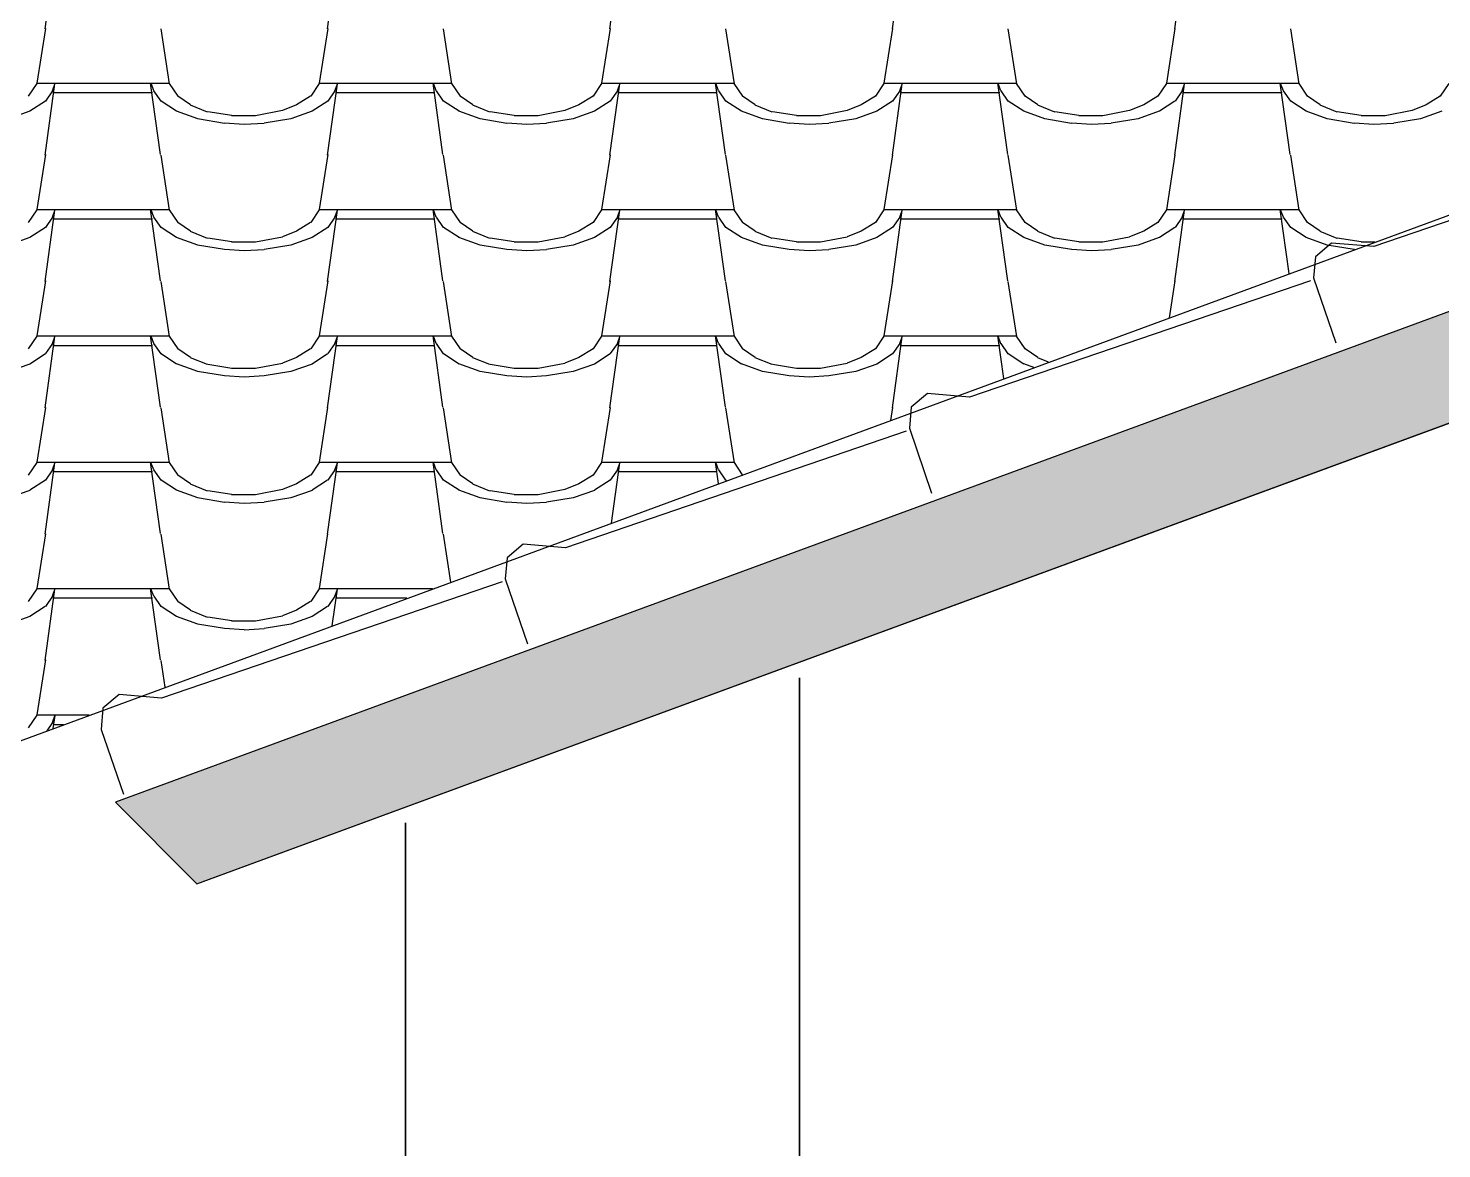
# Model space of a CAD drawing. Header units: millimetres. Extents: x 16028 to 40290, y -14212 to -8511.
# Drawn here: x 20590 to 21925, y -12368 to -11310 of the extents above; entities that cross this region are included whole.
import ezdxf

# ---------------------------------------------------------------- set-up
doc = ezdxf.new("R2010")
doc.units = ezdxf.units.MM
doc.layers.add('A-ALV-___-___-EXI', color=250, linetype='Continuous', lineweight=35)
doc.layers.add('A-COB-___-___-EXI', color=250, linetype='Continuous', lineweight=25)

msp = doc.modelspace()

# ---------------------------------------------------------------- hatches: boundary and pattern name
at = {"layer": 'A-COB-___-___-EXI', "true_color": 0xc19a82}
h = msp.add_hatch(color=33, dxfattribs=at)
h.paths.add_polyline_path([(20749.5, -12117.8), (24334.7, -10799.1), (24334.7, -10878.3), (24489.9, -10878.3), (24489.9, -10742), (26266.4, -10088.5), (26295.1, -10172.7), (26445.5, -10121.4), (26415.6, -10033.6), (28138.7, -9399.7), (28138.7, -9475.3), (28292.5, -9475.3), (28292.5, -9328.5), (29869.2, -8748.5), (29914.2, -8793.5), (29960.9, -8746.8), (32147.8, -9554.1), (32147.8, -9714.8), (32287.8, -9714.8), (32287.8, -9605.7), (34067.8, -10262.8), (34067.8, -10418.3), (34274.2, -10418.3), (34274.2, -10339), (35959.1, -10960.9), (35959.1, -11155.4), (36095.9, -11155.4), (36095.9, -11011.4), (38811.8, -12013.9), (38811.8, -11919.2), (29922.6, -8638), (20672.4, -12040.7)])
h.paths.add_polyline_path([(38582.7, -12045.1), (38582.7, -11930.6), (38467.7, -11930.6), (38467.7, -12045.1)])
h.paths.add_polyline_path([(36280.6, -11857.9), (36280.6, -11732.9), (36139.1, -11732.9), (36139.1, -11857.9)])
h.paths.add_polyline_path([(24292.3, -11816.4), (24446.2, -11816.4), (24446.2, -11725.4), (24292.3, -11725.4)])
h.paths.add_polyline_path([(28358.2, -11644.5), (28358.2, -11524.5), (28198.2, -11524.5), (28198.2, -11644.5)])
h.paths.add_polyline_path([(31313.4, -11644.5), (31313.4, -11524.5), (31164.9, -11524.5), (31164.9, -11644.5)])
h.paths.add_polyline_path([(32073.4, -11644.5), (32073.4, -11524.5), (31897.6, -11524.5), (31897.6, -11644.5)])
h.paths.add_polyline_path([(29129.3, -11644.5), (29129.3, -11524.5), (28921.4, -11524.5), (28921.4, -11644.5)])
h.paths.add_polyline_path([(30587.8, -11644.5), (30587.8, -11524.5), (30456.1, -11524.5), (30456.1, -11644.5)])
h.paths.add_polyline_path([(29838.3, -11644.5), (29838.3, -11524.5), (29680.3, -11524.5), (29680.3, -11644.5)])

# ---------------------------------------------------------------- linework, layer by layer
at = {"layer": 'A-ALV-___-___-EXI'}
for p, q in [((21318.5, -11923.3), (21318.5, -13936.4)), ((20946.3, -12060.2), (20946.3, -13936.4))]:
    msp.add_line(p, q, dxfattribs=at)
at = {"layer": 'A-COB-___-___-EXI', "linetype": 'Continuous'}
for p, q in [((20615, -11243.2), (20605.7, -11310.6)), ((20881.8, -11243.2), (20872.4, -11310.6)), ((21148.5, -11243.2), (21139.1, -11310.6)), ((21415.2, -11243.2), (21405.9, -11310.6)), ((21681.9, -11243.2), (21672.6, -11310.6)), ((20606.3, -11310.1), (20598.3, -11361.9)), ((20723.6, -11362.4), (20715.6, -11310.5)), ((20873, -11310.1), (20865, -11362)), ((20990.3, -11362.4), (20982.3, -11310.5)), ((21139.6, -11310.1), (21131.6, -11362)), ((21257, -11362.4), (21249, -11310.5)), ((21406.3, -11310.1), (21398.3, -11362)), ((21523.7, -11362.4), (21515.7, -11310.5)), ((21673, -11310.1), (21665, -11362)), ((21790.4, -11362.4), (21782.4, -11310.5)), ((20598.2, -11362.2), (20590.2, -11374.1)), ((20615.5, -11362.2), (20598.2, -11362.2)), ((20615, -11362.5), (20605.7, -11429.9)), ((20613.1, -11369.1), (20606.5, -11378.7)), ((20615.4, -11362.2), (20612.8, -11369.3)), ((20715.1, -11429.3), (20705.7, -11361.9)), ((20708.7, -11369.2), (20706.1, -11362)), ((20723.5, -11362.2), (20706.2, -11362.2)), ((20715.6, -11378.7), (20708.9, -11369.2)), ((20731.6, -11374.1), (20723.6, -11362.2)), ((20864.9, -11362.2), (20856.9, -11374.1)), ((20882.2, -11362.2), (20864.9, -11362.2)), ((20881.8, -11362.5), (20872.4, -11429.9)), ((20879.8, -11369.2), (20873.2, -11378.7)), ((20882.1, -11362.2), (20879.5, -11369.3)), ((20981.8, -11429.3), (20972.4, -11361.9)), ((20975.4, -11369.2), (20972.8, -11362)), ((20990.2, -11362.2), (20972.9, -11362.2)), ((20982.3, -11378.7), (20975.6, -11369.2)), ((20998.3, -11374.1), (20990.2, -11362.2)), ((21131.6, -11362.2), (21123.6, -11374.1)), ((21148.9, -11362.2), (21131.6, -11362.2)), ((21148.5, -11362.5), (21139.1, -11429.9)), ((21146.5, -11369.2), (21139.8, -11378.7)), ((21148.8, -11362.2), (21146.2, -11369.3)), ((21248.5, -11429.3), (21239.2, -11361.9)), ((21242.1, -11369.2), (21239.5, -11362)), ((21256.9, -11362.2), (21239.6, -11362.2)), ((21249, -11378.7), (21242.3, -11369.2)), ((21264.9, -11374.1), (21256.9, -11362.2)), ((21398.3, -11362.2), (21390.3, -11374.1)), ((21415.6, -11362.2), (21398.3, -11362.2)), ((21415.2, -11362.4), (21405.9, -11429.8)), ((21413.2, -11369.2), (21406.5, -11378.7)), ((21415.5, -11362.2), (21412.9, -11369.3)), ((21515.2, -11429.3), (21505.9, -11361.9)), ((21508.8, -11369.2), (21506.2, -11362.1)), ((21523.6, -11362.2), (21506.3, -11362.2)), ((21515.7, -11378.7), (21509, -11369.2)), ((21531.6, -11374.1), (21523.6, -11362.2)), ((21665, -11362.2), (21657, -11374.1)), ((21682.3, -11362.2), (21665, -11362.2)), ((21681.9, -11362.4), (21672.6, -11429.8)), ((21679.9, -11369.2), (21673.2, -11378.7)), ((21682.2, -11362.2), (21679.6, -11369.3)), ((21781.9, -11429.3), (21772.6, -11361.9)), ((21775.5, -11369.2), (21772.9, -11362.1)), ((21790.3, -11362.2), (21773, -11362.2)), ((21782.4, -11378.8), (21775.7, -11369.2)), ((21798.3, -11374.1), (21790.3, -11362.2)), ((21931.7, -11362.2), (21923.7, -11374.1)), ((20606.3, -11378.9), (20591.6, -11388.4)), ((20730.3, -11388.4), (20715.6, -11378.9)), ((20743.4, -11382.4), (20731.4, -11374)), ((20759.4, -11389.1), (20743.4, -11382.5)), ((20843.5, -11382.3), (20830.2, -11387.7)), ((20856.8, -11374.1), (20843.5, -11382.4)), ((20873, -11378.9), (20858.3, -11388.4)), ((20997, -11388.4), (20982.3, -11378.9)), ((21010.1, -11382.4), (20998.1, -11374.1)), ((21026.1, -11389.1), (21010.1, -11382.5)), ((21110.2, -11382.3), (21096.9, -11387.7)), ((21123.5, -11374.1), (21110.2, -11382.4)), ((21139.7, -11378.9), (21125, -11388.4)), ((21263.7, -11388.4), (21249, -11378.9)), ((21276.8, -11382.4), (21264.8, -11374.1)), ((21292.8, -11389.1), (21276.8, -11382.5)), ((21376.9, -11382.3), (21363.6, -11387.7)), ((21390.2, -11374.1), (21376.9, -11382.4)), ((21406.3, -11378.9), (21391.7, -11388.4)), ((21530.4, -11388.4), (21515.7, -11378.9)), ((21543.5, -11382.4), (21531.5, -11374.1)), ((21559.5, -11389.1), (21543.5, -11382.5)), ((21643.6, -11382.3), (21630.3, -11387.7)), ((21656.9, -11374.1), (21643.6, -11382.4)), ((21673, -11378.9), (21658.4, -11388.4)), ((21797.1, -11388.4), (21782.4, -11378.9)), ((21810.2, -11382.4), (21798.2, -11374.1)), ((21826.2, -11389.1), (21810.2, -11382.5)), ((21910.3, -11382.3), (21897, -11387.7)), ((21923.6, -11374.1), (21910.3, -11382.4)), ((20591.5, -11388.4), (20571.5, -11395.6)), ((20750.2, -11395.5), (20730.2, -11388.4)), ((20775.4, -11399.8), (20750.1, -11395.6)), ((20782.3, -11392.5), (20759.6, -11388.9)), ((20794.2, -11400.9), (20775.5, -11399.7)), ((20804.9, -11392.6), (20782.2, -11392.6)), ((20812.8, -11399.8), (20794.2, -11401)), ((20830.2, -11387.8), (20804.9, -11392.6)), ((20838.2, -11395.5), (20812.9, -11399.7)), ((20858.2, -11388.4), (20838.2, -11395.6)), ((21016.9, -11395.5), (20996.9, -11388.4)), ((21042.1, -11399.8), (21016.8, -11395.6)), ((21049, -11392.5), (21026.3, -11388.9)), ((21060.9, -11400.9), (21042.2, -11399.7)), ((21071.6, -11392.6), (21048.9, -11392.6)), ((21079.5, -11399.8), (21060.9, -11401)), ((21096.9, -11387.8), (21071.6, -11392.6)), ((21104.9, -11395.5), (21079.6, -11399.7)), ((21124.9, -11388.4), (21104.9, -11395.6)), ((21283.6, -11395.5), (21263.6, -11388.4)), ((21308.8, -11399.8), (21283.5, -11395.6)), ((21315.7, -11392.5), (21293, -11388.9)), ((21327.6, -11400.9), (21308.9, -11399.7)), ((21338.3, -11392.6), (21315.6, -11392.6)), ((21346.2, -11399.8), (21327.6, -11401)), ((21363.6, -11387.8), (21338.3, -11392.6)), ((21371.6, -11395.5), (21346.3, -11399.7)), ((21391.6, -11388.4), (21371.6, -11395.6)), ((21550.3, -11395.5), (21530.3, -11388.4)), ((21575.5, -11399.8), (21550.2, -11395.6)), ((21582.4, -11392.5), (21559.7, -11388.9)), ((21594.3, -11400.9), (21575.6, -11399.7)), ((21605, -11392.6), (21582.3, -11392.6)), ((21612.9, -11399.8), (21594.3, -11401)), ((21630.3, -11387.8), (21605, -11392.6)), ((21638.3, -11395.5), (21613, -11399.7)), ((21658.3, -11388.4), (21638.3, -11395.6)), ((21817, -11395.5), (21797, -11388.4)), ((21842.2, -11399.8), (21816.9, -11395.6)), ((21849.1, -11392.5), (21826.4, -11388.9)), ((21861, -11400.9), (21842.3, -11399.7)), ((21871.7, -11392.6), (21849, -11392.6)), ((21879.6, -11399.8), (21861, -11401)), ((21897, -11387.8), (21871.7, -11392.6)), ((21905, -11395.5), (21879.7, -11399.7)), ((21925, -11388.4), (21905, -11395.6)), ((20606.3, -11429.3), (20598.3, -11481.2)), ((20723.6, -11481.7), (20715.6, -11429.8)), ((20873, -11429.3), (20865, -11481.2)), ((20990.3, -11481.7), (20982.3, -11429.8)), ((21139.6, -11429.4), (21131.6, -11481.2)), ((21257, -11481.6), (21249, -11429.8)), ((21406.3, -11429.4), (21398.3, -11481.2)), ((21523.7, -11481.6), (21515.7, -11429.8)), ((21673, -11429.4), (21665, -11481.3)), ((21790.4, -11481.6), (21782.4, -11429.7)), ((20598.2, -11481.4), (20590.2, -11493.4)), ((20615.5, -11481.4), (20598.2, -11481.4)), ((20615, -11481.8), (20605.7, -11549.1)), ((20613.1, -11488.4), (20606.5, -11498)), ((20615.4, -11481.4), (20612.8, -11488.6)), ((20715.1, -11548.5), (20705.7, -11481.1)), ((20708.7, -11488.5), (20706.1, -11481.3)), ((20723.5, -11481.4), (20706.2, -11481.4)), ((20715.6, -11498), (20708.9, -11488.5)), ((20731.6, -11493.4), (20723.6, -11481.5)), ((20743.4, -11501.7), (20731.4, -11493.3)), ((20856.8, -11493.3), (20843.5, -11501.7)), ((20864.9, -11481.4), (20856.9, -11493.4)), ((20882.2, -11481.4), (20864.9, -11481.4)), ((20881.8, -11481.7), (20872.4, -11549.1)), ((20879.8, -11488.4), (20873.2, -11498)), ((20882.1, -11481.4), (20879.5, -11488.6)), ((20981.8, -11548.5), (20972.4, -11481.1)), ((20975.4, -11488.5), (20972.8, -11481.3)), ((20990.2, -11481.4), (20972.9, -11481.4)), ((20982.3, -11498), (20975.6, -11488.5)), ((20998.3, -11493.4), (20990.3, -11481.5)), ((21010.1, -11501.7), (20998.1, -11493.3)), ((21123.5, -11493.3), (21110.2, -11501.7)), ((21131.6, -11481.4), (21123.6, -11493.4)), ((21148.9, -11481.4), (21131.6, -11481.4)), ((21148.5, -11481.7), (21139.1, -11549.1)), ((21146.5, -11488.4), (21139.8, -11498)), ((21148.8, -11481.4), (21146.2, -11488.6)), ((21248.5, -11548.5), (21239.2, -11481.2)), ((21242.1, -11488.5), (21239.5, -11481.3)), ((21256.9, -11481.4), (21239.6, -11481.4)), ((21249, -11498), (21242.3, -11488.5)), ((21265, -11493.4), (21256.9, -11481.5)), ((21276.8, -11501.7), (21264.8, -11493.3)), ((21390.2, -11493.3), (21376.9, -11501.7)), ((21398.3, -11481.4), (21390.3, -11493.4)), ((21415.6, -11481.4), (21398.3, -11481.4)), ((21415.2, -11481.7), (21405.9, -11549.1)), ((21413.2, -11488.4), (21406.5, -11498)), ((21415.5, -11481.4), (21412.9, -11488.6)), ((21515.2, -11548.6), (21505.9, -11481.2)), ((21508.8, -11488.5), (21506.2, -11481.3)), ((21523.6, -11481.4), (21506.3, -11481.4)), ((21515.7, -11498), (21509, -11488.5)), ((21531.6, -11493.4), (21523.6, -11481.5)), ((21543.5, -11501.7), (21531.5, -11493.3)), ((21665, -11481.4), (21657, -11493.4)), ((21682.3, -11481.4), (21665, -11481.4)), ((21681.9, -11481.7), (21672.6, -11549.1)), ((21679.9, -11488.4), (21673.2, -11498)), ((21682.2, -11481.4), (21679.6, -11488.6)), ((21781, -11541.6), (21772.6, -11481.2)), ((21775.5, -11488.5), (21772.9, -11481.3)), ((21790.3, -11481.4), (21773, -11481.4)), ((21782.4, -11498), (21775.7, -11488.5)), ((21798.3, -11493.4), (21790.3, -11481.5)), ((21810.2, -11501.7), (21798.2, -11493.3)), ((20606.3, -11498.2), (20591.6, -11507.7)), ((20730.3, -11507.7), (20715.6, -11498.1)), ((20759.4, -11508.4), (20743.3, -11501.8)), ((20843.5, -11501.6), (20830.2, -11507)), ((20873, -11498.2), (20858.3, -11507.7)), ((20997, -11507.7), (20982.3, -11498.1)), ((21026.1, -11508.4), (21010.1, -11501.8)), ((21110.2, -11501.6), (21096.9, -11507)), ((21139.6, -11498.2), (21125, -11507.7)), ((21263.7, -11507.7), (21249, -11498.1)), ((21292.8, -11508.4), (21276.8, -11501.8)), ((21376.9, -11501.6), (21363.6, -11507)), ((21406.3, -11498.2), (21391.7, -11507.7)), ((21530.4, -11507.7), (21515.7, -11498.1)), ((21559.5, -11508.4), (21543.5, -11501.8)), ((21643.6, -11501.6), (21630.3, -11507)), ((21656.9, -11493.3), (21643.6, -11501.7)), ((21673, -11498.2), (21658.4, -11507.7)), ((21797.1, -11507.7), (21782.4, -11498.1)), ((21826.2, -11508.4), (21810.2, -11501.8)), ((20591.5, -11507.7), (20571.5, -11514.9)), ((20750.2, -11514.8), (20730.2, -11507.6)), ((20775.4, -11519), (20750.1, -11514.8)), ((20782.3, -11511.8), (20759.6, -11508.2)), ((20794.2, -11520.1), (20775.5, -11519)), ((20804.9, -11511.9), (20782.2, -11511.9)), ((20812.8, -11519.1), (20794.2, -11520.3)), ((20830.2, -11507.1), (20804.9, -11511.9)), ((20838.2, -11514.8), (20812.9, -11519)), ((20858.2, -11507.7), (20838.2, -11514.9)), ((21016.9, -11514.8), (20996.9, -11507.6)), ((21042.1, -11519), (21016.8, -11514.8)), ((21049, -11511.8), (21026.3, -11508.2)), ((21060.9, -11520.1), (21042.2, -11519)), ((21071.6, -11511.9), (21048.9, -11511.9)), ((21079.5, -11519.1), (21060.9, -11520.3)), ((21096.9, -11507.1), (21071.6, -11511.9)), ((21104.9, -11514.8), (21079.6, -11519)), ((21124.9, -11507.7), (21104.9, -11514.9)), ((21283.6, -11514.8), (21263.6, -11507.6)), ((21308.8, -11519), (21283.5, -11514.8)), ((21315.7, -11511.8), (21293, -11508.2)), ((21327.6, -11520.1), (21308.9, -11519)), ((21338.3, -11511.9), (21315.6, -11511.9)), ((21346.2, -11519.1), (21327.6, -11520.3)), ((21363.6, -11507.1), (21338.3, -11511.9)), ((21371.6, -11514.8), (21346.3, -11519)), ((21391.6, -11507.7), (21371.6, -11514.9)), ((21550.3, -11514.8), (21530.3, -11507.7)), ((21575.5, -11519), (21550.2, -11514.8)), ((21582.4, -11511.8), (21559.7, -11508.2)), ((21594.3, -11520.2), (21575.6, -11519)), ((21605, -11511.9), (21582.3, -11511.9)), ((21612.9, -11519.1), (21594.3, -11520.3)), ((21630.3, -11507.1), (21605, -11511.9)), ((21638.3, -11514.8), (21613, -11519)), ((21658.3, -11507.7), (21638.3, -11514.9)), ((21817, -11514.8), (21797, -11507.7)), ((21842.2, -11519), (21816.9, -11514.8)), ((21849.1, -11511.8), (21826.4, -11508.2)), ((21842.6, -11519), (21842.3, -11519)), ((21862, -11511.9), (21849, -11511.9)), ((20606.3, -11548.6), (20598.3, -11600.5)), ((20723.6, -11600.9), (20715.6, -11549)), ((20873, -11548.6), (20865, -11600.5)), ((20990.3, -11600.9), (20982.3, -11549)), ((21139.6, -11548.6), (21131.6, -11600.5)), ((21257, -11600.9), (21249, -11549)), ((21406.3, -11548.6), (21398.3, -11600.5)), ((21523.7, -11600.9), (21515.7, -11549)), ((21673, -11548.6), (21667.7, -11583.3)), ((20598.2, -11600.7), (20590.2, -11612.6)), ((20615.5, -11600.7), (20598.2, -11600.7)), ((20615, -11601), (20605.7, -11668.4)), ((20613.1, -11607.7), (20606.5, -11617.2)), ((20615.4, -11600.7), (20612.8, -11607.9)), ((20715.1, -11667.8), (20705.7, -11600.4)), ((20708.7, -11607.7), (20706.1, -11600.6)), ((20723.5, -11600.7), (20706.2, -11600.7)), ((20715.6, -11617.3), (20708.9, -11607.7)), ((20731.6, -11612.7), (20723.6, -11600.7)), ((20743.4, -11620.9), (20731.4, -11612.6)), ((20856.8, -11612.6), (20843.5, -11621)), ((20864.9, -11600.7), (20856.9, -11612.6)), ((20882.2, -11600.7), (20864.9, -11600.7)), ((20881.8, -11601), (20872.4, -11668.4)), ((20879.8, -11607.7), (20873.1, -11617.2)), ((20882.1, -11600.7), (20879.5, -11607.9)), ((20981.8, -11667.8), (20972.4, -11600.4)), ((20975.4, -11607.7), (20972.8, -11600.6)), ((20990.2, -11600.7), (20972.9, -11600.7)), ((20982.3, -11617.3), (20975.6, -11607.7)), ((20998.3, -11612.7), (20990.3, -11600.7)), ((21010.1, -11620.9), (20998.1, -11612.6)), ((21123.5, -11612.6), (21110.2, -11621)), ((21131.6, -11600.7), (21123.6, -11612.6)), ((21148.9, -11600.7), (21131.6, -11600.7)), ((21148.5, -11601), (21139.1, -11668.4)), ((21146.5, -11607.7), (21139.8, -11617.2)), ((21148.8, -11600.7), (21146.2, -11607.9)), ((21248.5, -11667.8), (21239.2, -11600.4)), ((21242.1, -11607.7), (21239.5, -11600.6)), ((21256.9, -11600.7), (21239.6, -11600.7)), ((21249, -11617.3), (21242.3, -11607.7)), ((21265, -11612.7), (21257, -11600.7)), ((21276.8, -11620.9), (21264.8, -11612.6)), ((21390.2, -11612.6), (21376.9, -11621)), ((21398.3, -11600.7), (21390.3, -11612.6)), ((21415.6, -11600.7), (21398.3, -11600.7)), ((21415.2, -11601), (21405.9, -11668.4)), ((21413.2, -11607.7), (21406.5, -11617.3)), ((21415.5, -11600.7), (21412.9, -11607.9)), ((21511.5, -11640.8), (21505.9, -11600.4)), ((21508.8, -11607.8), (21506.2, -11600.6)), ((21523.6, -11600.7), (21506.3, -11600.7)), ((21515.7, -11617.3), (21509, -11607.7)), ((21531.6, -11612.7), (21523.6, -11600.7)), ((21543.5, -11620.9), (21531.5, -11612.6)), ((20606.3, -11617.4), (20591.6, -11627)), ((20730.3, -11627), (20715.6, -11617.4)), ((20759.3, -11627.6), (20743.3, -11621.1)), ((20830.2, -11626.4), (20804.9, -11631.1)), ((20843.5, -11620.9), (20830.2, -11626.2)), ((20872.9, -11617.4), (20858.3, -11627)), ((20997, -11627), (20982.3, -11617.4)), ((21026, -11627.6), (21010, -11621.1)), ((21096.9, -11626.4), (21071.6, -11631.1)), ((21110.2, -11620.9), (21096.9, -11626.2)), ((21139.6, -11617.4), (21125, -11627)), ((21263.7, -11627), (21249, -11617.4)), ((21292.8, -11627.6), (21276.8, -11621.1)), ((21363.6, -11626.4), (21338.3, -11631.1)), ((21376.9, -11620.9), (21363.6, -11626.2)), ((21406.3, -11617.4), (21391.7, -11627)), ((21530.4, -11627), (21515.7, -11617.4)), ((21553.7, -11625.3), (21543.5, -11621.1)), ((20591.5, -11627), (20571.5, -11634.1)), ((20750.2, -11634.1), (20730.2, -11626.9)), ((20775.4, -11638.3), (20750.1, -11634.1)), ((20782.3, -11631.1), (20759.6, -11627.5)), ((20794.2, -11639.4), (20775.5, -11638.2)), ((20804.9, -11631.1), (20782.2, -11631.1)), ((20812.8, -11638.3), (20794.2, -11639.5)), ((20838.2, -11634.1), (20812.9, -11638.3)), ((20858.2, -11627), (20838.2, -11634.1)), ((21016.9, -11634.1), (20996.9, -11626.9)), ((21042.1, -11638.3), (21016.8, -11634.1)), ((21049, -11631.1), (21026.3, -11627.5)), ((21060.9, -11639.4), (21042.2, -11638.2)), ((21071.6, -11631.1), (21048.9, -11631.1)), ((21079.5, -11638.3), (21060.9, -11639.5)), ((21104.9, -11634.1), (21079.6, -11638.3)), ((21124.9, -11627), (21104.9, -11634.1)), ((21283.6, -11634.1), (21263.6, -11626.9)), ((21308.8, -11638.3), (21283.5, -11634.1)), ((21315.7, -11631.1), (21293, -11627.5)), ((21327.6, -11639.4), (21308.9, -11638.2)), ((21338.3, -11631.1), (21315.6, -11631.1)), ((21346.2, -11638.3), (21327.6, -11639.5)), ((21371.6, -11634.1), (21346.3, -11638.3)), ((21391.6, -11627), (21371.6, -11634.1)), ((21539.9, -11630.3), (21530.3, -11626.9)), ((20606.3, -11667.9), (20598.3, -11719.8)), ((20723.6, -11720.2), (20715.6, -11668.3)), ((20872.9, -11667.9), (20864.9, -11719.8)), ((20990.3, -11720.2), (20982.3, -11668.3)), ((21139.6, -11667.9), (21131.6, -11719.8)), ((21257, -11720.2), (21249, -11668.3)), ((21406.3, -11667.9), (21404.5, -11680.2)), ((20598.2, -11720), (20590.2, -11731.9)), ((20615.5, -11720), (20598.2, -11720)), ((20615.4, -11720), (20612.8, -11727.1)), ((20715.1, -11787.1), (20705.7, -11719.7)), ((20708.7, -11727), (20706, -11719.9)), ((20723.5, -11720), (20706.2, -11720)), ((20731.6, -11731.9), (20723.6, -11720)), ((20864.9, -11720), (20856.9, -11731.9)), ((20882.2, -11720), (20864.9, -11720)), ((20882.1, -11720), (20879.5, -11727.1)), ((20981.8, -11787.1), (20972.4, -11719.7)), ((20975.4, -11727), (20972.8, -11719.9)), ((20990.2, -11720), (20972.9, -11720)), ((20998.3, -11731.9), (20990.3, -11720)), ((21131.6, -11720), (21123.6, -11731.9)), ((21148.9, -11720), (21131.6, -11720)), ((21148.8, -11720), (21146.2, -11727.1)), ((21242, -11739.9), (21239.2, -11719.7)), ((21242.1, -11727), (21239.5, -11719.9)), ((21256.9, -11720), (21239.6, -11720)), ((21264.7, -11731.6), (21257, -11720)), ((20615, -11720.3), (20605.7, -11787.7)), ((20613.1, -11727), (20606.5, -11736.5)), ((20715.6, -11736.5), (20708.9, -11727)), ((20743.4, -11740.2), (20731.4, -11731.9)), ((20856.8, -11731.9), (20843.5, -11740.2)), ((20881.8, -11720.3), (20872.4, -11787.7)), ((20879.8, -11727), (20873.1, -11736.5)), ((20982.3, -11736.5), (20975.6, -11727)), ((21010.1, -11740.2), (20998.1, -11731.9)), ((21123.5, -11731.9), (21110.2, -11740.2)), ((21146.5, -11727), (21139.8, -11736.5)), ((21148.5, -11720.3), (21140.6, -11777.2)), ((21249, -11736.6), (21242.3, -11727)), ((20591.5, -11746.3), (20571.5, -11753.4)), ((20606.3, -11736.7), (20591.6, -11746.2)), ((20730.3, -11746.2), (20715.6, -11736.7)), ((20750.2, -11753.3), (20730.2, -11746.2)), ((20759.3, -11746.9), (20743.3, -11740.4)), ((20782.3, -11750.3), (20759.6, -11746.7)), ((20830.2, -11745.6), (20804.9, -11750.4)), ((20843.5, -11740.1), (20830.2, -11745.5)), ((20858.2, -11746.3), (20838.2, -11753.4)), ((20872.9, -11736.7), (20858.3, -11746.2)), ((20997, -11746.2), (20982.3, -11736.7)), ((21016.9, -11753.3), (20996.9, -11746.2)), ((21026, -11746.9), (21010, -11740.4)), ((21049, -11750.3), (21026.3, -11746.7)), ((21096.9, -11745.6), (21071.6, -11750.4)), ((21110.2, -11740.1), (21096.9, -11745.5)), ((21124.9, -11746.3), (21104.9, -11753.4)), ((21139.6, -11736.7), (21125, -11746.2)), ((21249.7, -11737.1), (21249, -11736.7)), ((20775.4, -11757.6), (20750, -11753.4)), ((20794.2, -11758.7), (20775.5, -11757.5)), ((20804.9, -11750.4), (20782.2, -11750.4)), ((20812.8, -11757.6), (20794.2, -11758.8)), ((20838.2, -11753.4), (20812.9, -11757.5)), ((21042.1, -11757.6), (21016.7, -11753.4)), ((21060.9, -11758.7), (21042.2, -11757.5)), ((21071.6, -11750.4), (21048.9, -11750.4)), ((21079.5, -11757.6), (21060.9, -11758.8)), ((21104.9, -11753.4), (21079.6, -11757.5)), ((20606.3, -11787.2), (20598.3, -11839)), ((20723.6, -11839.5), (20715.6, -11787.6)), ((20872.9, -11787.2), (20864.9, -11839)), ((20989.3, -11832.9), (20982.3, -11787.6)), ((20598.2, -11839.2), (20590.2, -11851.2)), ((20615.5, -11839.3), (20598.2, -11839.3)), ((20615, -11839.6), (20605.7, -11907)), ((20615.4, -11839.3), (20612.8, -11846.4)), ((20715.1, -11906.3), (20705.7, -11838.9)), ((20708.7, -11846.3), (20706, -11839.1)), ((20723.5, -11839.3), (20706.2, -11839.3)), ((20731.6, -11851.2), (20723.6, -11839.3)), ((20864.9, -11839.2), (20856.9, -11851.2)), ((20882.2, -11839.3), (20864.9, -11839.3)), ((20881.8, -11839.6), (20877, -11874.2)), ((20882.1, -11839.3), (20879.5, -11846.4)), ((20972.5, -11839.1), (20972.4, -11839)), ((20613.1, -11846.2), (20606.5, -11855.8)), ((20715.6, -11855.8), (20709, -11846.3)), ((20743.4, -11859.5), (20731.4, -11851.1)), ((20856.8, -11851.2), (20843.5, -11859.5)), ((20879.8, -11846.2), (20873.1, -11855.8)), ((20591.5, -11865.5), (20571.5, -11872.7)), ((20606.2, -11856), (20591.6, -11865.5)), ((20730.3, -11865.5), (20715.6, -11856)), ((20750.2, -11872.6), (20730.2, -11865.5)), ((20759.3, -11866.2), (20743.3, -11859.6)), ((20782.3, -11869.6), (20759.6, -11866)), ((20830.2, -11864.9), (20804.9, -11869.7)), ((20843.5, -11859.4), (20830.2, -11864.8)), ((20858.2, -11865.5), (20838.2, -11872.7)), ((20872.9, -11856), (20858.3, -11865.5)), ((20775.4, -11876.8), (20750, -11872.7)), ((20794.2, -11878), (20775.5, -11876.8)), ((20804.9, -11869.7), (20782.2, -11869.7)), ((20812.8, -11876.9), (20794.2, -11878.1)), ((20838.2, -11872.6), (20812.9, -11876.8)), ((20606.3, -11906.4), (20598.3, -11958.3)), ((20719.5, -11932.1), (20715.6, -11906.9)), ((20598.2, -11958.5), (20590.2, -11970.4)), ((20615.5, -11958.5), (20598.2, -11958.5)), ((20615.4, -11958.5), (20612.8, -11965.7)), ((20615.1, -11958.8), (20613.3, -11971.2)), ((20647.7, -11958.5), (20615.5, -11958.5)), ((20613.1, -11965.5), (20607.7, -11973.2)), ((20623.4, -11967.5), (20614.2, -11967.5))]:
    msp.add_line(p, q, dxfattribs=at)
at = {"layer": 'A-COB-___-___-EXI'}
for points in [[(38527.1, -11714.4), (38840.3, -11846.4), (38880.3, -11845.8), (38894.7, -11859.7), (38895, -11879.7), (38868.3, -11943.1), (38811.8, -11919.2), (38811.8, -12013.9), (29960.9, -8746.8), (29919.4, -8634.2), (29864.3, -8765), (20754, -12116.2)], [(38811.8, -11919.2), (29922.6, -8638), (20672.4, -12040.7), (20749.5, -12117.8), (24334.7, -10799.1), (24334.7, -10878.3), (24242.7, -10878.3), (24242.7, -11857.8), (24292.3, -11857.8), (24292.3, -11816.4), (24446.2, -11816.4)], [(22182.6, -11406.3), (21860.9, -11516.2), (21821, -11512.8), (21805.7, -11525.7), (21804, -11545.6), (21825, -11606.9)], [(21801, -11548.4), (21479.2, -11658.3), (21439.4, -11654.9), (21424.1, -11667.8), (21422.3, -11687.7), (21443.3, -11749)], [(21419.3, -11690.5), (21097.6, -11800.4), (21057.7, -11797), (21042.4, -11809.9), (21040.7, -11829.8), (21061.6, -11891.1)], [(21037.6, -11832.6), (20715.9, -11942.5), (20676, -11939.1), (20660.7, -11952), (20659, -11971.9), (20680, -12033.2)]]:
    msp.add_lwpolyline(points, dxfattribs=at)
msp.add_lwpolyline([(20557.5, -11991.7), (23839.4, -10784.5), (17045.8, -10784.5), (17045.8, -11991.7)], close=True, dxfattribs=at)
at = {"layer": 'A-COB-___-___-EXI', "linetype": 'Continuous'}
for points in [[(20707.5, -11371.1), (20660.9, -11371.1), (20614.2, -11371.1)], [(20706.2, -11362.2), (20660.8, -11362.2), (20615.5, -11362.2)], [(20974.2, -11371.1), (20927.5, -11371.1), (20880.9, -11371.1)], [(20972.9, -11362.2), (20927.5, -11362.2), (20882.2, -11362.2)], [(21240.9, -11371.1), (21194.2, -11371.1), (21147.6, -11371.1)], [(21239.6, -11362.2), (21194.2, -11362.2), (21148.9, -11362.2)], [(21507.6, -11371.1), (21460.9, -11371.1), (21414.3, -11371.1)], [(21506.3, -11362.2), (21460.9, -11362.2), (21415.6, -11362.2)], [(21774.3, -11371.1), (21727.6, -11371.1), (21681, -11371.1)], [(21773, -11362.2), (21727.6, -11362.2), (21682.3, -11362.2)], [(20707.5, -11490.4), (20660.9, -11490.4), (20614.2, -11490.4)], [(20706.2, -11481.4), (20660.8, -11481.4), (20615.5, -11481.4)], [(20974.2, -11490.4), (20927.5, -11490.4), (20880.9, -11490.4)], [(20972.9, -11481.4), (20927.5, -11481.4), (20882.2, -11481.4)], [(21240.9, -11490.4), (21194.2, -11490.4), (21147.6, -11490.4)], [(21239.6, -11481.4), (21194.2, -11481.4), (21148.9, -11481.4)], [(21507.6, -11490.4), (21460.9, -11490.4), (21414.3, -11490.4)], [(21506.3, -11481.4), (21460.9, -11481.4), (21415.6, -11481.4)], [(21774.3, -11490.4), (21727.6, -11490.4), (21681, -11490.4)], [(21773, -11481.4), (21727.6, -11481.4), (21682.3, -11481.4)], [(20707.5, -11609.7), (20660.9, -11609.7), (20614.2, -11609.7)], [(20706.2, -11600.7), (20660.8, -11600.7), (20615.5, -11600.7)], [(20974.2, -11609.7), (20927.5, -11609.7), (20880.9, -11609.7)], [(20972.9, -11600.7), (20927.5, -11600.7), (20882.2, -11600.7)], [(21240.9, -11609.7), (21194.2, -11609.7), (21147.6, -11609.7)], [(21239.6, -11600.7), (21194.2, -11600.7), (21148.9, -11600.7)], [(21507.6, -11609.7), (21460.9, -11609.7), (21414.3, -11609.7)], [(21506.3, -11600.7), (21460.9, -11600.7), (21415.6, -11600.7)], [(20706.2, -11720), (20660.8, -11720), (20615.5, -11720)], [(20972.9, -11720), (20927.5, -11720), (20882.2, -11720)], [(21239.6, -11720), (21194.2, -11720), (21148.9, -11720)], [(20707.5, -11728.9), (20660.9, -11728.9), (20614.2, -11728.9)], [(20974.2, -11728.9), (20927.5, -11728.9), (20880.9, -11728.9)], [(21240.9, -11728.9), (21194.2, -11728.9), (21147.6, -11728.9)], [(20706.2, -11839.3), (20660.8, -11839.3), (20615.5, -11839.3)], [(20971.9, -11839.3), (20927.5, -11839.3), (20882.2, -11839.3)], [(20707.5, -11848.2), (20660.9, -11848.2), (20614.2, -11848.2)], [(20947.6, -11848.2), (20927.5, -11848.2), (20880.9, -11848.2)]]:
    msp.add_lwpolyline(points, dxfattribs=at)

doc.saveas('drawing.dxf')
